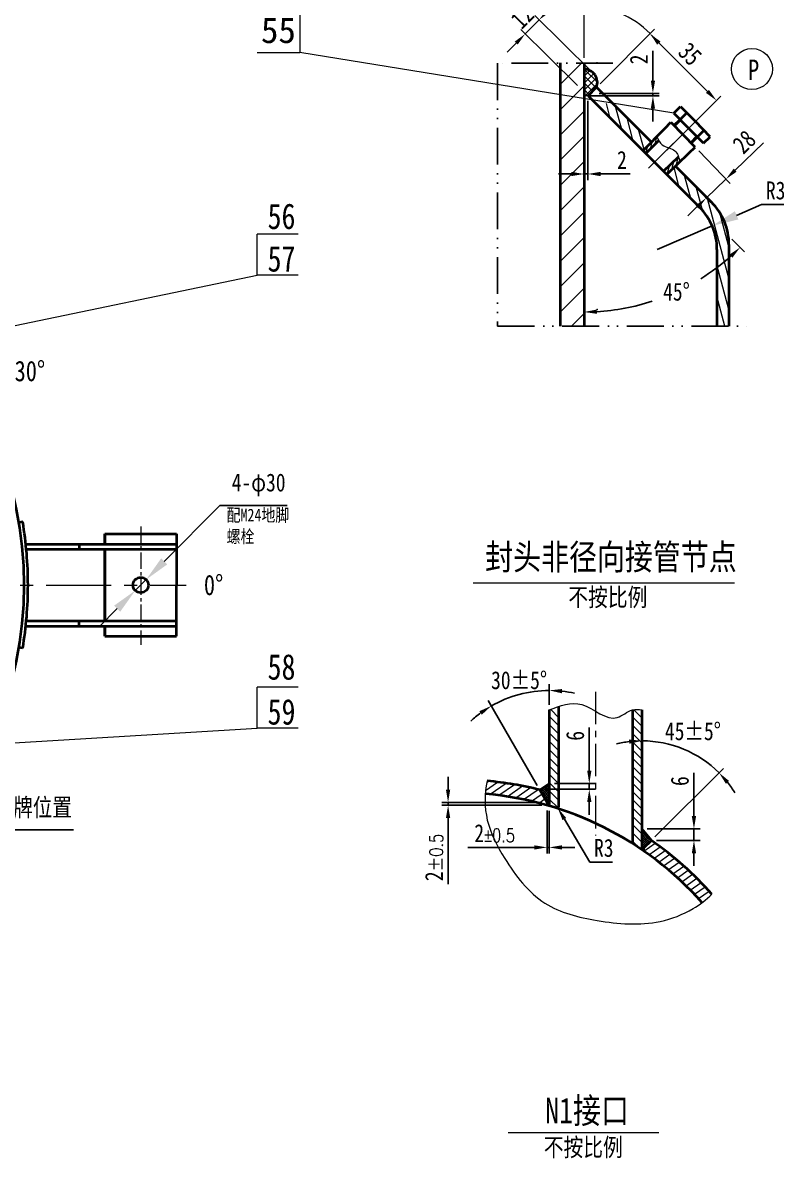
# Model space of a CAD drawing. Header units: millimetres. Extents: x 10132 to 16072, y 1336 to 9746.
# Drawn here: x 12529 to 14000, y 3510 to 5728 of the extents above; entities that cross this region are included whole.
import ezdxf

# ---------------------------------------------------------------- set-up
doc = ezdxf.new("R2010")
doc.units = ezdxf.units.MM
doc.linetypes.add('ACAD_ISO12W100', pattern=[21, 12, -3, 0, -3, 0, -3])
doc.linetypes.add('CENTER', pattern=[50.8, 31.75, -6.35, 6.35, -6.35])
doc.layers.get('DEFPOINTS').update_dxf_attribs({"lineweight": 18})
doc.layers.add('双点划线', color=7, linetype='ACAD_ISO12W100')
for name, color, linetype, lineweight in [('点划线', 1, 'CENTER', 15), ('粗实线', 4, 'Continuous', 35), ('细实线', 7, 'Continuous', 18)]:
    doc.layers.add(name, color=color, linetype=linetype, lineweight=lineweight)
doc.styles.get("Standard").update_dxf_attribs({"font": 'SIMFANG.TTF', "width": 0.8, "height": 35})
doc.dimstyles.new('机械', dxfattribs={"dimtxt": 60, "dimasz": 52, "dimexe": 15, "dimexo": 10, "dimgap": 10, "dimtad": 1, "dimtoh": 1, "dimdec": 4, "dimdsep": 46, "dimlunit": 6, "dimtxsty": 'Standard', "dimcen": 1, "dimadec": 0, "dimazin": 0, "dimtfac": 1, "dimtdec": 4, "dimtmove": 0, "dimatfit": 0, "dimfxl": 0, "dimtolj": 1, "dimtzin": 0, "dimarcsym": 0})
doc.dimstyles.new('机械标注', dxfattribs={"dimtxt": 35, "dimasz": 25, "dimexe": 12, "dimexo": 10, "dimgap": 10, "dimtad": 1, "dimdec": 1, "dimdsep": 46, "dimtxsty": 'Standard', "dimcen": 2.5, "dimadec": 0, "dimazin": 0, "dimtfac": 1, "dimtdec": 1, "dimtmove": 0, "dimatfit": 3, "dimfxl": 0, "dimarcsym": 0})
doc.dimstyles.new('角度', dxfattribs={"dimtxt": 60, "dimasz": 50, "dimexe": 20, "dimexo": 20, "dimgap": 20, "dimtad": 1, "dimtih": 1, "dimtoh": 1, "dimdsep": 46, "dimtxsty": 'Standard', "dimcen": 2.5, "dimadec": 0, "dimazin": 0, "dimtfac": 1, "dimtmove": 0, "dimatfit": 0, "dimfxl": 0, "dimarcsym": 0})
doc.dimstyles.new('角度标注', dxfattribs={"dimtxt": 35, "dimasz": 25, "dimexe": 12, "dimexo": 10, "dimgap": 10, "dimtad": 1, "dimtih": 1, "dimtoh": 1, "dimdec": 4, "dimdsep": 46, "dimlunit": 6, "dimtxsty": 'Standard', "dimcen": 1, "dimadec": 0, "dimazin": 0, "dimtfac": 1, "dimtdec": 4, "dimtmove": 0, "dimatfit": 0, "dimfxl": 0, "dimtolj": 1, "dimtzin": 0, "dimarcsym": 0})

# ---------------------------------------------------------------- blocks, each defined once
blk = doc.blocks.new('*D8')
at = {"layer": 'DEFPOINTS', "color": 0}
for p in [(13556.9, 4242.2), (13537.8, 4231.2), (13635.1, 4231.2)]:
    blk.add_point(p, dxfattribs=at)
at = {"layer": '细实线', "color": 0, "lineweight": -2}
for p, q in [((13635.1, 4267.2), (13635.1, 4351.8)), ((13566.9, 4242.2), (13647.1, 4242.2)), ((13635.1, 4231.2), (13635.1, 4242.2)), ((13547.8, 4231.2), (13647.1, 4231.2)), ((13635.1, 4206.2), (13635.1, 4181.2))]:
    blk.add_line(p, q, dxfattribs=at)
at = {"layer": '细实线', "color": 0}
for points in [[(13631, 4267.2), (13639.3, 4267.2), (13635.1, 4242.2)], [(13631, 4206.2), (13639.3, 4206.2), (13635.1, 4231.2)]]:
    blk.add_solid(points, dxfattribs=at)
at = {"layer": '细实线', "color": 0, "insert": (13607.6, 4335.5), "char_height": 35, "attachment_point": 5, "rotation": 90}
blk.add_mtext('6', dxfattribs=at)
blk = doc.blocks.new('*D9')
at = {"layer": 'DEFPOINTS', "color": 0}
for p in [(13552.7, 4199.9), (13556.9, 4198.7), (13556.9, 4117.6)]:
    blk.add_point(p, dxfattribs=at)
at = {"layer": '细实线', "color": 0, "lineweight": -2}
for p, q in [((13552.7, 4189.9), (13552.7, 4105.6)), ((13556.9, 4188.7), (13556.9, 4105.6)), ((13527.7, 4117.6), (13398, 4117.6)), ((13556.9, 4117.6), (13552.7, 4117.6)), ((13581.9, 4117.6), (13606.9, 4117.6))]:
    blk.add_line(p, q, dxfattribs=at)
at = {"layer": '细实线', "color": 0}
for points in [[(13527.7, 4121.7), (13527.7, 4113.4), (13552.7, 4117.6)], [(13581.9, 4121.7), (13581.9, 4113.4), (13556.9, 4117.6)]]:
    blk.add_solid(points, dxfattribs=at)
at = {"layer": '细实线', "color": 0, "insert": (13450.4, 4145.4), "char_height": 35, "attachment_point": 5}
blk.add_mtext('2{\\fￋￎￌ￥|b0|i0|c134|p2;\\H0.75x;±\\Ftxt.shx;0.5}', dxfattribs=at)
blk = doc.blocks.new('*D10')
at = {"layer": 'DEFPOINTS', "color": 0}
for p in [(13359.5, 4199.9), (13552.7, 4205.4), (13552.7, 4199.9)]:
    blk.add_point(p, dxfattribs=at)
at = {"layer": '细实线', "color": 0, "lineweight": -2}
for p, q in [((13359.5, 4230.4), (13359.5, 4255.4)), ((13542.7, 4205.4), (13347.5, 4205.4)), ((13542.7, 4199.9), (13347.5, 4199.9)), ((13359.5, 4205.4), (13359.5, 4199.9)), ((13359.5, 4174.9), (13359.5, 4046))]:
    blk.add_line(p, q, dxfattribs=at)
at = {"layer": '细实线', "color": 0}
for points in [[(13355.3, 4230.4), (13363.6, 4230.4), (13359.5, 4205.4)], [(13355.3, 4174.9), (13363.6, 4174.9), (13359.5, 4199.9)]]:
    blk.add_solid(points, dxfattribs=at)
at = {"layer": '细实线', "color": 0, "insert": (13332, 4098), "char_height": 35, "attachment_point": 5, "rotation": 90}
blk.add_mtext('2{\\H0.75x;±\\Ftxt.shx;0.5}', dxfattribs=at)
blk = doc.blocks.new('*D11')
at = {"layer": 'DEFPOINTS', "color": 0}
for p in [(13517.6, 4420.7), (13556.9, 4386.1), (13538.5, 4230), (13552.7, 4205.4), (13556.9, 4198.7)]:
    blk.add_point(p, dxfattribs=at)
at = {"layer": '细实线', "color": 0, "lineweight": -2}
for p, q in [((13556.9, 4396.1), (13556.9, 4436.2)), ((13533.5, 4238.6), (13437.9, 4404.3))]:
    blk.add_line(p, q, dxfattribs=at)
for start, end in [(90, 120), (77.3185, 83.6593), (126.3407, 132.6815)]:
    blk.add_arc((13556.9, 4198.1), 226, start, end, dxfattribs=at)
at = {"layer": '细实线', "color": 0}
for points in [[(13581.6, 4418.6), (13582.1, 4426.9), (13556.9, 4424.2)], [(13420.7, 4383.7), (13425.2, 4376.7), (13443.9, 4393.9)]]:
    blk.add_solid(points, dxfattribs=at)
at = {"layer": '细实线', "color": 0, "lineweight": 18, "insert": (13498.1, 4443.9), "char_height": 35, "attachment_point": 5}
blk.add_mtext('\\A1;30±5°', dxfattribs=at)
blk = doc.blocks.new('*D12')
at = {"layer": 'DEFPOINTS', "color": 0}
for p in [(13737.9, 4386.1), (13844.3, 4297.2), (13756.2, 4131.3), (13737.9, 4113), (13741.5, 4116.6)]:
    blk.add_point(p, dxfattribs=at)
at = {"layer": '细实线', "color": 0, "lineweight": -2}
blk.add_line((13763.3, 4138.4), (13896.8, 4271.8), dxfattribs=at)
for start, end in [(45, 90), (96.7366, 103.4732), (31.5268, 38.2634)]:
    blk.add_arc((13737.9, 4112.9), 212.8, start, end, dxfattribs=at)
at = {"layer": '细实线', "color": 0}
for points in [[(13712.7, 4328.4), (13713.2, 4320), (13737.9, 4325.7)], [(13901.8, 4241.9), (13908, 4247.4), (13888.3, 4263.4)]]:
    blk.add_solid(points, dxfattribs=at)
at = {"layer": '细实线', "color": 0, "lineweight": 18, "insert": (13799.3, 4344.2), "char_height": 35, "attachment_point": 5}
blk.add_mtext('\\A1;\u3000\u300045±5°', dxfattribs=at)
blk = doc.blocks.new('*D17')
at = {"layer": 'DEFPOINTS', "color": 0}
for p in [(13737.9, 4153.6), (13756.2, 4131.3), (13839.4, 4131.3)]:
    blk.add_point(p, dxfattribs=at)
at = {"layer": '细实线', "color": 0, "lineweight": -2}
for p, q in [((13839.4, 4178.6), (13839.4, 4263.3)), ((13747.9, 4153.6), (13851.4, 4153.6)), ((13839.4, 4131.3), (13839.4, 4153.6)), ((13766.2, 4131.3), (13851.4, 4131.3)), ((13839.4, 4106.3), (13839.4, 4081.3))]:
    blk.add_line(p, q, dxfattribs=at)
at = {"layer": '细实线', "color": 0}
for points in [[(13835.3, 4178.6), (13843.6, 4178.6), (13839.4, 4153.6)], [(13835.3, 4106.3), (13843.6, 4106.3), (13839.4, 4131.3)]]:
    blk.add_solid(points, dxfattribs=at)
at = {"layer": '细实线', "color": 0, "insert": (13811.9, 4247), "char_height": 35, "attachment_point": 5, "rotation": 90}
blk.add_mtext('6', dxfattribs=at)
blk = doc.blocks.new('*D58')
at = {"layer": 'DEFPOINTS', "color": 0}
for p in [(13644.4, 5590.1), (13759.3, 5590.1), (13624.5, 5585.4)]:
    blk.add_point(p, dxfattribs=at)
at = {"layer": '细实线', "color": 0, "lineweight": -2}
for p, q in [((13759.3, 5615.1), (13759.3, 5672.9)), ((13654.4, 5590.1), (13771.3, 5590.1)), ((13759.3, 5585.4), (13759.3, 5590.1)), ((13634.5, 5585.4), (13771.3, 5585.4)), ((13759.3, 5560.4), (13759.3, 5535.4))]:
    blk.add_line(p, q, dxfattribs=at)
at = {"layer": '细实线', "color": 0}
for points in [[(13755.2, 5615.1), (13763.5, 5615.1), (13759.3, 5590.1)], [(13755.2, 5560.4), (13763.5, 5560.4), (13759.3, 5585.4)]]:
    blk.add_solid(points, dxfattribs=at)
at = {"layer": '细实线', "color": 0, "insert": (13731.8, 5656.5), "char_height": 35, "attachment_point": 5, "rotation": 90}
blk.add_mtext('2', dxfattribs=at)
blk = doc.blocks.new('*D63')
at = {"layer": 'DEFPOINTS', "color": 0}
for p in [(13649.2, 5602), (13883.4, 5576.3), (13779.1, 5472.1)]:
    blk.add_point(p, dxfattribs=at)
at = {"layer": '细实线', "color": 0, "lineweight": -2}
for p, q in [((13656.3, 5609), (13762, 5714.7)), ((13771.2, 5688.6), (13865.7, 5594)), ((13786.2, 5479.1), (13891.9, 5584.8))]:
    blk.add_line(p, q, dxfattribs=at)
at = {"layer": '细实线', "color": 0}
for points in [[(13774.1, 5691.5), (13768.2, 5685.6), (13753.5, 5706.2)], [(13868.7, 5597), (13862.8, 5591.1), (13883.4, 5576.3)]]:
    blk.add_solid(points, dxfattribs=at)
at = {"layer": '细实线', "color": 0, "insert": (13831.8, 5666.9), "char_height": 35, "attachment_point": 5, "rotation": 315}
blk.add_mtext('35', dxfattribs=at)
blk = doc.blocks.new('*D62')
at = {"layer": 'DEFPOINTS', "color": 0}
for p in [(13874.9, 5331.4), (13767.4, 5285.2)]:
    blk.add_point(p, dxfattribs=at)
at = {"layer": '细实线', "color": 0, "lineweight": -2}
for p, q in [((13922.7, 5351.9), (13971.4, 5372.8)), ((13971.4, 5372.8), (14035.6, 5372.8)), ((13767.4, 5285.2), (13874.9, 5331.4))]:
    blk.add_line(p, q, dxfattribs=at)
at = {"layer": '细实线', "color": 0}
blk.add_solid([(13919.3, 5359.9), (13926.1, 5343.9), (13874.9, 5331.4)], dxfattribs=at)
at = {"layer": '细实线', "color": 0, "insert": (14008.5, 5400.3), "char_height": 35, "attachment_point": 5}
blk.add_mtext('\\A1;R30', dxfattribs=at)
blk = doc.blocks.new('*D61')
at = {"layer": 'DEFPOINTS', "color": 0}
for p in [(13624.9, 5649.6), (13658.8, 5560.4), (13906.5, 5312.7), (13736.5, 5177.8), (13624.9, 5136.4)]:
    blk.add_point(p, dxfattribs=at)
at = {"layer": '细实线', "color": 0, "lineweight": -2}
blk.add_line((13913.5, 5305.6), (13938.2, 5280.9), dxfattribs=at)
for start, end in [(301.8864, 311.6773), (273.3227, 287.9864)]:
    blk.add_arc((13624.9, 5594.3), 431.2, start, end, dxfattribs=at)
at = {"layer": '细实线', "color": 0}
for points in [[(13908.7, 5275.3), (13914.4, 5269.2), (13929.7, 5289.4)], [(13650, 5159.7), (13649.7, 5168), (13624.9, 5163.1)]]:
    blk.add_solid(points, dxfattribs=at)
at = {"layer": '细实线', "color": 0, "insert": (13805.3, 5202.7), "char_height": 35, "attachment_point": 5}
blk.add_mtext('45°', dxfattribs=at)
blk = doc.blocks.new('*D60')
at = {"layer": 'DEFPOINTS', "color": 0}
for p in [(13841.9, 5485.1), (13803.3, 5447.9), (13901.9, 5422.8)]:
    blk.add_point(p, dxfattribs=at)
at = {"layer": '细实线', "color": 0, "lineweight": -2}
for p, q in [((13848.9, 5477.9), (13910.3, 5414.2)), ((13919.9, 5440.2), (13975.5, 5493.6)), ((13810.2, 5440.7), (13871.6, 5377)), ((13863.3, 5385.6), (13901.9, 5422.8)), ((13845.3, 5368.3), (13827.2, 5350.9))]:
    blk.add_line(p, q, dxfattribs=at)
at = {"layer": '细实线', "color": 0}
for points in [[(13917, 5443.2), (13922.8, 5437.2), (13901.9, 5422.8)], [(13842.4, 5371.3), (13848.1, 5365.3), (13863.3, 5385.6)]]:
    blk.add_solid(points, dxfattribs=at)
at = {"layer": '细实线', "color": 0, "insert": (13937.6, 5495.4), "char_height": 35, "attachment_point": 5, "rotation": 43.9179}
blk.add_mtext('28', dxfattribs=at)
blk = doc.blocks.new('*D57')
at = {"layer": 'DEFPOINTS', "color": 0}
for p in [(13510, 5706.2), (13646.4, 5626.1), (13619.1, 5598.5)]:
    blk.add_point(p, dxfattribs=at)
at = {"layer": '细实线', "color": 0, "lineweight": -2}
for p, q in [((13554.9, 5751.6), (13572.5, 5769.4)), ((13537.3, 5733.8), (13510, 5706.2)), ((13639.3, 5633.1), (13528.8, 5742.3)), ((13612, 5605.5), (13501.5, 5714.6)), ((13492.5, 5688.4), (13474.9, 5670.6))]:
    blk.add_line(p, q, dxfattribs=at)
at = {"layer": '细实线', "color": 0}
for points in [[(13551.9, 5754.6), (13557.9, 5748.7), (13537.3, 5733.8)], [(13489.5, 5691.3), (13495.4, 5685.5), (13510, 5706.2)]]:
    blk.add_solid(points, dxfattribs=at)
at = {"layer": '细实线', "color": 0, "insert": (13504.1, 5739.3), "char_height": 35, "attachment_point": 5, "rotation": 45.3599}
blk.add_mtext('12', dxfattribs=at)
blk = doc.blocks.new('*D59')
at = {"layer": 'DEFPOINTS', "color": 0}
for p in [(13624.9, 5585.4), (13632.3, 5585.4), (13624.9, 5432.7)]:
    blk.add_point(p, dxfattribs=at)
at = {"layer": '细实线', "color": 0, "lineweight": -2}
for p, q in [((13624.9, 5575.4), (13624.9, 5420.7)), ((13632.3, 5575.4), (13632.3, 5420.7)), ((13599.9, 5432.7), (13574.9, 5432.7)), ((13624.9, 5432.7), (13632.3, 5432.7)), ((13657.3, 5432.7), (13715.2, 5432.7))]:
    blk.add_line(p, q, dxfattribs=at)
at = {"layer": '细实线', "color": 0}
for points in [[(13599.9, 5436.9), (13599.9, 5428.5), (13624.9, 5432.7)], [(13657.3, 5436.9), (13657.3, 5428.5), (13632.3, 5432.7)]]:
    blk.add_solid(points, dxfattribs=at)
at = {"layer": '细实线', "color": 0, "insert": (13698.8, 5460.2), "char_height": 35, "attachment_point": 5}
blk.add_mtext('2', dxfattribs=at)
blk = doc.blocks.new('*D66')
at = {"layer": 'DEFPOINTS', "color": 0}
for p in [(12770, 4640.6), (12748.8, 4619.3)]:
    blk.add_point(p, dxfattribs=at)
at = {"layer": '细实线', "color": 0, "lineweight": -2}
for p, q in [((12805.2, 4676), (12914, 4785.4)), ((12914, 4785.4), (13045.1, 4785.4)), ((12748.8, 4619.3), (12770, 4640.6)), ((12713.6, 4583.9), (12678.3, 4548.4))]:
    blk.add_line(p, q, dxfattribs=at)
at = {"layer": '细实线', "color": 0}
for points in [[(12799.3, 4681.9), (12811.1, 4670.2), (12770, 4640.6)], [(12707.7, 4589.8), (12719.5, 4578), (12748.8, 4619.3)]]:
    blk.add_solid(points, dxfattribs=at)
at = {"layer": '细实线', "color": 0, "insert": (12989.6, 4825.5), "char_height": 35, "attachment_point": 5}
blk.add_mtext('4-φ30', dxfattribs=at)
blk = doc.blocks.new('*D74')
at = {"layer": 'DEFPOINTS', "color": 0}
for p in [(13572.2, 4197), (13573.7, 4194.4)]:
    blk.add_point(p, dxfattribs=at)
at = {"layer": '细实线', "color": 0, "lineweight": -2}
for p, q in [((13572.2, 4197), (13573.7, 4194.4)), ((13586.5, 4172.9), (13636.3, 4088.9)), ((13636.3, 4088.9), (13680.6, 4088.9))]:
    blk.add_line(p, q, dxfattribs=at)
at = {"layer": '细实线', "color": 0}
blk.add_solid([(13590.1, 4175), (13582.9, 4170.8), (13573.7, 4194.4)], dxfattribs=at)
at = {"layer": '细实线', "color": 0, "insert": (13663.4, 4116.4), "char_height": 35, "attachment_point": 5}
blk.add_mtext('\\A1;R3', dxfattribs=at)

msp = doc.modelspace()

# ---------------------------------------------------------------- hatches: boundary and pattern name
at = {"layer": '细实线'}
h = msp.add_hatch(dxfattribs=at)
h.set_pattern_fill('ANSI31', color=256, scale=11, style=0)
h.set_pattern_definition([(45, (22.17, -1428.616), (-24.695704, 24.695704), [])])
h.paths.add_polyline_path([(13578.07163, 5135.73435), (13624.87163, 5135.73435), (13624.87163, 5649.16125), (13578.07163, 5649.16125)])
h = msp.add_hatch(dxfattribs=at)
h.set_pattern_fill('ANSI37', color=256, scale=3, style=0)
h.paths.add_polyline_path([(13649.21792, 5601.95416, 0.5240719637), (13624.87163, 5637.33133), (13624.87163, 5585.40786), (13632.67163, 5585.40786)])
h = msp.add_hatch(dxfattribs=at)
h.set_pattern_fill('ANSI31', color=256, scale=5, angle=60, style=0)
h.set_pattern_definition([(105, (47.726, -1068.278), (-15.334072, -4.108752), [])])
h.paths.add_polyline_path([(13674.77446, 5576.39763), (13658.22816, 5559.85133), (13739.90581, 5478.17368), (13756.25592, 5494.91617)])
h.paths.add_polyline_path([(13850.15965, 5367.91984, -0.1989123674), (13884.42816, 5285.18834), (13884.42816, 5135.73435), (13907.82816, 5135.73435), (13907.82816, 5294.88094, 0.1989123674), (13873.55965, 5377.61243), (13803.25892, 5447.91316), (13786.49105, 5431.58844)])
h = msp.add_hatch(dxfattribs=at)
h.set_pattern_fill('ANSI31', color=256, scale=2, angle=30, style=0)
h.set_pattern_definition([(75, (47.7264, -1068.2785), (-6.133629, 1.643501), [])])
edge = h.paths.add_edge_path()
edge.add_spline(control_points=[(13770.58204, 5498.37666), (13769.30301, 5500.79588), (13768.17585, 5503.38192), (13767.04869, 5505.96796)], knot_values=[0, 0, 0, 0, 8.0059969767, 8.0059969767, 8.0059969767, 8.0059969767], degree=3, periodic=0)
edge.add_line((13767.04869, 5505.96796), (13739.90581, 5478.17368))
edge.add_line((13739.90581, 5478.17368), (13745.44408, 5472.63541))
edge.add_line((13745.44408, 5472.63541), (13770.58204, 5498.37666))
edge = h.paths.add_edge_path()
edge.add_spline(control_points=[(13812.07022, 5456.49159), (13811.25831, 5459.75003), (13810.44641, 5463.00846), (13809.42204, 5466.05091)], knot_values=[61.2148331713, 61.2148331713, 61.2148331713, 61.2148331713, 70.4161235344, 70.4161235344, 70.4161235344, 70.4161235344], degree=3, periodic=0)
edge.add_line((13809.42204, 5466.05091), (13780.13316, 5437.94633))
edge.add_line((13780.13316, 5437.94633), (13786.49105, 5431.58844))
edge.add_line((13786.49105, 5431.58844), (13812.07022, 5456.49159))
h = msp.add_hatch(dxfattribs=at)
h.set_pattern_fill('ANSI31', color=256, scale=3.6, angle=90, style=0)
h.set_pattern_definition([(135, (13163.344, 3635.658), (-8.08223, -8.08223), [])])
h.paths.add_polyline_path([(13556.87818, 4198.71173, -0.0062654125), (13572.21481, 4194.00622, 0.347227846), (13575.14111, 4196.31701), (13575.14111, 4386.09599), (13556.87818, 4386.09599)])
h.paths.add_polyline_path([(13737.88163, 4386.09599), (13719.6187, 4386.09599), (13719.6187, 4125.02674, -0.0085400339), (13737.88163, 4113.00307)])
h = msp.add_hatch(dxfattribs=at)
h.set_pattern_fill('ANSI31', color=256, scale=3.6, angle=350, style=0)
h.set_pattern_definition([(35, (13163.344, 3635.658), (-6.55598, 9.36291), [])])
edge = h.paths.add_edge_path()
edge.add_arc((13376.79645, 3584.42689), 665.50181, 75.93798565, 84.89235397)
edge.add_spline(control_points=[(13436.04422, 4247.28612), (13434.04079, 4239.09522), (13432.72559, 4230.67429), (13432.07596, 4222.1725)], knot_values=[0, 0, 0, 0, 21.0808632574, 21.0808632574, 21.0808632574, 21.0808632574], degree=3, periodic=0)
edge.add_arc((13376.79645, 3584.42689), 640.13693, 74.04886408, 85.0460087, ccw=False)
edge.add_line((13552.71725, 4199.91626), (13552.71725, 4205.35167))
edge.add_line((13552.71725, 4205.35167), (13538.49473, 4229.98581))
edge = h.paths.add_edge_path()
edge.add_line((13756.16516, 4131.21024), (13741.5169, 4116.56197))
edge.add_line((13741.5169, 4116.56197), (13741.5169, 4110.5013))
edge.add_arc((13376.79645, 3584.42689), 640.13693, 41.62280395, 55.26694077, ccw=False)
edge.add_spline(control_points=[(13855.32043, 4009.62107), (13862.12742, 4014.6814), (13868.55826, 4020.21093), (13874.48, 4026.24556)], knot_values=[496.9296171013, 496.9296171013, 496.9296171013, 496.9296171013, 518.0666405479, 518.0666405479, 518.0666405479, 518.0666405479], degree=3, periodic=0)
edge.add_arc((13376.79645, 3584.42689), 665.50181, 41.59707301, 55.24634929)
h = msp.add_hatch(dxfattribs=at)
h.set_pattern_fill('ANSI37', color=256, scale=0.96, angle=90, style=0)
h.set_pattern_definition([(135, (13163.344, 3635.6584), (-2.155261, -2.155261), []), (225, (13163.344, 3635.6584), (2.155261, -2.155261), [])])
h.paths.add_polyline_path([(13556.87818, 4242.29545), (13538.49473, 4229.98581), (13552.71725, 4205.35167), (13552.71725, 4199.91626, -0.0016917394), (13556.87818, 4198.71173)])
h.paths.add_polyline_path([(13756.24829, 4131.29336), (13737.88163, 4153.64387), (13737.88163, 4113.00307, -0.0017234415), (13741.5169, 4110.5013), (13741.5169, 4116.56197)])

# ---------------------------------------------------------------- linework, layer by layer
at = {"layer": '双点划线', "ltscale": 6}
for p, q in [((13456.11711, 5649.16125), (13456.11711, 5135.73435)), ((13681.23874, 5649.16125), (13456.11711, 5649.16125)), ((13456.11711, 5135.73435), (13945.9215, 5135.73435))]:
    msp.add_line(p, q, dxfattribs=at)
at = {"layer": '点划线'}
msp.add_line((12759.4019, 4744.07079), (12759.4019, 4512.89589), dxfattribs=at)
at = {"layer": '点划线', "ltscale": 4}
msp.add_line((10745.82287, 4629.95699), (12847.85541, 4629.95699), dxfattribs=at)
at = {"layer": '点划线', "lineweight": 18, "ltscale": 2}
msp.add_line((13647.3799, 4421.50872), (13647.3799, 4141.06962), dxfattribs=at)
at = {"layer": '粗实线'}
for p, q in [((13578.07163, 5649.61978), (13578.07163, 5135.73435)), ((13624.87163, 5649.61978), (13624.87163, 5136.3797)), ((13632.67163, 5585.40786), (13649.21792, 5601.95416)), ((13649.21792, 5601.95416), (13756.25592, 5494.91617)), ((13632.67163, 5585.40786), (13850.15965, 5367.91984)), ((13800.11254, 5551.65343), (13813.22375, 5564.7469)), ((13800.11254, 5551.65343), (13829.10106, 5522.13557)), ((13825.39557, 5552.25975), (13812.22221, 5539.32263)), ((13813.20861, 5564.73179), (13842.2428, 5534.94544)), ((13782.55564, 5521.84706), (13794.4024, 5533.81947)), ((13794.31293, 5533.72905), (13818.14338, 5509.46345)), ((13800.34108, 5527.59083), (13812.25407, 5539.29019)), ((13858.0744, 5492.61137), (13829.10106, 5522.13557)), ((13871.08259, 5505.35853), (13842.2428, 5534.94544)), ((13739.90581, 5478.17368), (13782.55564, 5521.84706)), ((13841.92818, 5485.14863), (13818.14338, 5509.46345)), ((13834.63035, 5493.30155), (13845.89757, 5504.77451)), ((13858.9138, 5517.84255), (13845.84947, 5504.82423)), ((13858.07392, 5492.6109), (13871.08259, 5505.35853)), ((13745.44408, 5472.63541), (13770.58204, 5498.37666)), ((13829.61294, 5473.5707), (13841.88436, 5485.10744)), ((13780.13316, 5437.94633), (13809.42204, 5466.05091)), ((13786.49105, 5431.58844), (13829.61294, 5473.5707)), ((13803.25892, 5447.91316), (13873.55965, 5377.61243)), ((13884.42816, 5285.18834), (13884.42816, 5135.73435)), ((13907.82816, 5294.88094), (13907.82816, 5135.73435)), ((12529.07853, 4753.21555), (12521.18998, 4751.88482)), ((12689.4019, 4729.95701), (12689.4019, 4709.95701)), ((12689.4019, 4729.95701), (12829.4019, 4729.95701)), ((12689.4019, 4709.95701), (12689.4019, 4729.95701)), ((12829.4019, 4729.95701), (12829.4019, 4629.95701)), ((12535.07076, 4709.95701), (12829.4019, 4709.95701)), ((12639.40192, 4709.95699), (12639.40192, 4699.95699)), ((12536.08815, 4699.95701), (12829.4019, 4699.95701)), ((12689.4019, 4699.95701), (12689.4019, 4629.95701)), ((12689.40192, 4629.95699), (12689.40192, 4699.95699)), ((12689.4019, 4629.95701), (12689.4019, 4559.95701)), ((12689.4019, 4559.95701), (12689.4019, 4629.95701)), ((12829.4019, 4529.95701), (12829.4019, 4629.95701)), ((12535.07076, 4549.95701), (12689.4019, 4549.95701)), ((12536.08815, 4559.95701), (12689.4019, 4559.95701)), ((12639.4019, 4549.95701), (12639.4019, 4559.95701)), ((12648.13513, 4549.95701), (12829.4019, 4549.95701)), ((12648.30968, 4559.95701), (12829.4019, 4559.95701)), ((12689.4019, 4549.95701), (12689.4019, 4529.95701)), ((12689.4019, 4529.95701), (12689.4019, 4549.95701)), ((12689.4019, 4529.95701), (12829.4019, 4529.95701)), ((12529.07853, 4506.69847), (12521.18998, 4508.02919)), ((13575.14111, 4392.74226), (13575.14111, 4196.31701)), ((13556.87818, 4386.09599), (13556.87818, 4198.71173)), ((13719.6187, 4386.09599), (13719.6187, 4125.02674)), ((13737.88163, 4386.09599), (13737.88163, 4113.00307)), ((13538.49473, 4229.98581), (13556.87818, 4242.29545)), ((13552.71725, 4205.35167), (13538.49473, 4229.98581)), ((13552.71725, 4205.35167), (13552.71725, 4199.91626)), ((13756.51778, 4130.96542), (13737.88163, 4153.64387)), ((13741.5169, 4116.56197), (13756.24829, 4131.29336)), ((13741.5169, 4110.5013), (13741.5169, 4116.56197))]:
    msp.add_line(p, q, dxfattribs=at)
at = {"layer": '粗实线', "lineweight": 18, "ltscale": 2}
for p, q in [((13632.67163, 5585.40786), (13624.87163, 5585.40786)), ((13408.32523, 4634.14426), (13918.83809, 4634.14426))]:
    msp.add_line(p, q, dxfattribs=at)
at = {"layer": '粗实线'}
for centre, radius in [((11798.40192, 4629.95699), 733), ((12759.40192, 4629.95699), 14.99991)]:
    msp.add_circle(centre, radius, dxfattribs=at)
for centre, radius, start, end in [((13624.80372, 5611.21854), 26.11287, 339.21990964, 89.85100303), ((13767.42816, 5285.18834), 117, 360, 45), ((13790.82816, 5294.88094), 117, 360, 45), ((11798.40193, 4629.95697), 741, 360, 9.5751337), ((11798.4019, 4629.95701), 741, 350.4248663, 360), ((13376.79645, 3584.42689), 665.50181, 75.93798565, 84.89235397), ((13376.79645, 3584.42689), 640.13693, 41.62280395, 85.0460087), ((13572.21481, 4197.01449), 3.00828, 270, 346.59370004), ((13376.79645, 3584.42689), 665.50181, 41.59707301, 55.20939146)]:
    msp.add_arc(centre, radius, start, end, dxfattribs=at)
at = {"layer": '细实线'}
for p, q in [((13069.85758, 5854.24136), (13069.85758, 5669.71748)), ((13624.87163, 5659.61978), (13624.87163, 5772.47913)), ((13656.28899, 5609.02523), (13762.66642, 5715.40266)), ((12986.89902, 5669.71748), (13069.85758, 5669.71748)), ((13802.17792, 5525.72044), (13814.09092, 5537.4198)), ((13832.75997, 5495.13839), (13844.45933, 5507.05139)), ((12986.89902, 5234.90087), (12986.89902, 5314.90087)), ((13066.89902, 5314.90087), (12986.89902, 5314.90087)), ((12041.11146, 5038.20058), (12986.89902, 5234.90087)), ((13066.89902, 5234.90087), (12986.89902, 5234.90087)), ((13066.89902, 4430.2178), (12986.89902, 4430.2178)), ((12986.89902, 4350.2178), (12986.89902, 4430.2178)), ((12243.55583, 4305.96101), (12986.89902, 4350.2178)), ((13066.89902, 4350.2178), (12986.89902, 4350.2178))]:
    msp.add_line(p, q, dxfattribs=at)
at = {"layer": '细实线', "lineweight": 18, "ltscale": 2}
for p, q in [((13800.11254, 5551.65343), (13069.85758, 5669.71748)), ((13650.42816, 5649.16125), (13649.98341, 5649.60599)), ((13750.86114, 5443.88022), (13849.96612, 5542.77955)), ((13476.80197, 3560.7109), (13770.8758, 3560.7109))]:
    msp.add_line(p, q, dxfattribs=at)
at = {"layer": '细实线'}
msp.add_circle((13952.68285, 5637.69442), 40, dxfattribs=at)
msp.add_arc((13624.87163, 5577.60786), 182.87127, 45, 90, dxfattribs=at)
for points in [[(13767.04869, 5505.96796), (13777.55207, 5489.42542), (13802.34929, 5477.82612), (13812.07022, 5456.49159)], [(13556.87818, 4386.09599), (13620.33235, 4396.42339), (13689.69628, 4370.95369), (13719.6187, 4386.09599), (13737.88163, 4386.09599)]]:
    msp.add_spline(points, degree=3, dxfattribs=at)
at = {"layer": '细实线', "start_tangent": (-0.2375887347, -0.971365839), "end_tangent": (0.7003989675, 0.7137515578)}
msp.add_spline([(13436.04422, 4247.28612), (13436.07711, 4170.98912), (13470.00049, 4096.10708), (13548.55987, 4008.74469), (13650.32998, 3974.86948), (13773.52538, 3973.08657), (13837.80124, 3998.04726), (13874.48, 4026.24556)], degree=3, dxfattribs=at)
at = {"layer": '细实线', "lineweight": 18, "ltscale": 2}
for p in [(13649.98341, 5649.60599), (13650.42816, 5649.61978), (13650.42816, 5649.61978), (13650.42816, 5649.61978), (13632.67163, 5585.40786), (13632.67163, 5585.40786), (13632.67163, 5585.40786), (13632.67163, 5585.40786), (13650.42816, 5168.05512), (13650.42816, 5168.05512)]:
    msp.add_point(p, dxfattribs=at)
at = {"layer": '细实线'}
msp.add_solid([(13767.46834, 5685.33471), (13773.7499, 5690.81071), (13754.18114, 5706.91738)], dxfattribs=at)

# ---------------------------------------------------------------- texts
msp.add_text('55', height=50, dxfattribs=at).set_placement((12994.22342, 5688.4796))
for s, insert, char_height, width, attachment_point in [('P', (13955.96545, 5636.15387), 40, 251.1858, 5), ('56', (13034.33221, 5349.7731), 50, 250.0766, 5), ('57', (13034.33221, 5266.68562), 50, 250.0766, 5), ('30°', (12543.08949, 5047.63099), 40, 380.9552, 5), ('配M24地脚螺栓', (12926.90441, 4779.10327), 25, 146.4802458, 1), ('封头非径向接管节点', (13677.36646, 4682.05382), 50, 606.2891327, 5), ('0°', (12901.71281, 4629.82606), 40, 380.9552, 5), ('不按比例', (13671.38165, 4604.27014), 35.333333, 416.3687329, 5), ('58', (13034.33221, 4469.76568), 50, 250.0766, 5), ('59', (13034.33221, 4382.00254), 50, 250.0766, 5), ('铭牌位置', (12472.39825, 4213.40612), 35, 150.049662, 1), ('N1接口', (13630.70881, 3600.91387), 50, 345.1180663, 5), ('不按比例', (13623.40953, 3530.10038), 35.333333, 416.3687329, 5)]:
    msp.add_mtext(s, dxfattribs=dict(at, insert=insert, char_height=char_height, width=width, attachment_point=attachment_point))

# ---------------------------------------------------------------- dimensions: what is measured, and where the dimension line sits
for base, p1, p2, angle, text, picture, middle, dimtype in [((13510.03262, 5706.19665), (13646.42989, 5626.09889), (13619.13375, 5598.45765), 225.35991052, '12', '*D57', (13523.68069, 5720.01728), 161), ((13883.38473, 5576.3452), (13649.21792, 5601.95416), (13779.10581, 5472.06628), 315, '35', '*D63', (13812.32005, 5647.40988), 161), ((13759.3472, 5590.05094), (13624.54852, 5585.40786), (13644.35483, 5590.05094), 90, '2', '*D58', (13759.3472, 5656.48337), 160), ((13901.93152, 5422.83481), (13803.25892, 5447.91316), (13841.92818, 5485.14863), 43.91785099, '28', '*D60', (13956.70813, 5475.5804), 161), ((13635.12944, 4231.16022), (13556.87818, 4242.16537), (13537.81668, 4231.16022), 90, '6', '*D8', (13635.12944, 4335.49871), 160), ((13839.42315, 4131.29336), (13737.88163, 4153.64387), (13756.24829, 4131.29336), 90, '6', '*D17', (13839.42315, 4246.9772), 160), ((13359.45742, 4199.91626), (13552.71725, 4205.35167), (13552.71725, 4199.91626), 90, '2{\\H0.75x;±\\Ftxt.shx;0.5}', '*D10', (13359.45742, 4097.96355), 160)]:
    dim = msp.add_linear_dim(base=base, p1=p1, p2=p2, angle=angle, text=text, dimstyle='机械标注', dxfattribs=at)
    dim.commit()
    dim.dimension.update_dxf_attribs({"geometry": picture, "text_midpoint": middle, "dimtype": dimtype})
dim = msp.add_angular_dim_2l(base=(13736.46398, 5177.83237), line1=((13624.87163, 5649.61978), (13624.87163, 5136.3797)), line2=((13906.46163, 5312.71071), (13658.77458, 5560.39775)), dimstyle='机械标注', override={"dimtih": 1, "dimtoh": 1}, dxfattribs=at)
dim.commit()
dim.dimension.update_dxf_attribs({"geometry": '*D61', "text_midpoint": (13805.3182, 5202.71705), "dimtype": 162})
for base, p1, p2, text, picture, middle in [((13624.87163, 5432.70864), (13632.34852, 5585.40786), (13624.87163, 5585.40786), '2', '*D59', (13698.78095, 5432.70864)), ((13556.87818, 4117.55613), (13552.71725, 4199.91626), (13556.87818, 4198.71173), '2{\\f宋体|b0|i0|c134|p2;\\H0.75x;±\\Ftxt.shx;0.5}', '*D9', (13450.36094, 4117.55613))]:
    dim = msp.add_linear_dim(base=base, p1=p1, p2=p2, text=text, dimstyle='机械标注', dxfattribs=at)
    dim.commit()
    dim.dimension.update_dxf_attribs({"geometry": picture, "text_midpoint": middle, "dimtype": 160})
for center, mpoint, text, dimstyle, picture, middle in [((13767.42816, 5285.18834), (13874.93057, 5331.36445), 'R30', '机械', '*D62', (14008.47777, 5372.79543)), ((13572.21481, 4197.01449), (13573.74822, 4194.42637), 'R3', '角度标注', '*D74', (13663.44034, 4088.91417))]:
    dim = msp.add_radius_dim(center=center, mpoint=mpoint, text=text, dimstyle=dimstyle, dxfattribs=at)
    dim.commit()
    dim.dimension.update_dxf_attribs({"geometry": picture, "text_midpoint": middle, "dimtype": 164})
dim = msp.add_diameter_dim_2p(p1=(12748.82356, 4619.32231), p2=(12769.98022, 4640.59164), text='4-φ30', dimstyle='角度', dxfattribs=at)
dim.commit()
dim.dimension.update_dxf_attribs({"geometry": '*D66', "text_midpoint": (12989.56659, 4785.39917), "dimtype": 163})
at = {"layer": '细实线', "lineweight": 18, "ltscale": 2}
for base, line1, line2, text, picture, middle in [((13517.63036, 4420.73017), ((13556.87818, 4386.09599), (13556.87818, 4198.71173)), ((13552.71725, 4205.35167), (13538.49473, 4229.98581)), '30±5°', '*D11', (13498.14475, 4416.39929)), ((13844.25732, 4297.1748), ((13741.5169, 4116.56197), (13756.24829, 4131.29336)), ((13737.88163, 4386.09599), (13737.88163, 4113.00307)), '\u3000\u300045±5°', '*D12', (13799.30544, 4316.6183))]:
    dim = msp.add_angular_dim_2l(base=base, line1=line1, line2=line2, text=text, dimstyle='角度标注', dxfattribs=at)
    dim.commit()
    dim.dimension.update_dxf_attribs({"geometry": picture, "text_midpoint": middle, "dimtype": 162})

# ---------------------------------------------------------------- leaders
at = {"layer": '细实线'}
msp.add_leader([(12316.71119, 4111.64772), (12470.18449, 4151.80632), (12628.24352, 4151.80632)], dimstyle='机械标注', override={"dimgap": 10, "dimtad": 0}, dxfattribs=at)

doc.saveas('drawing.dxf')
